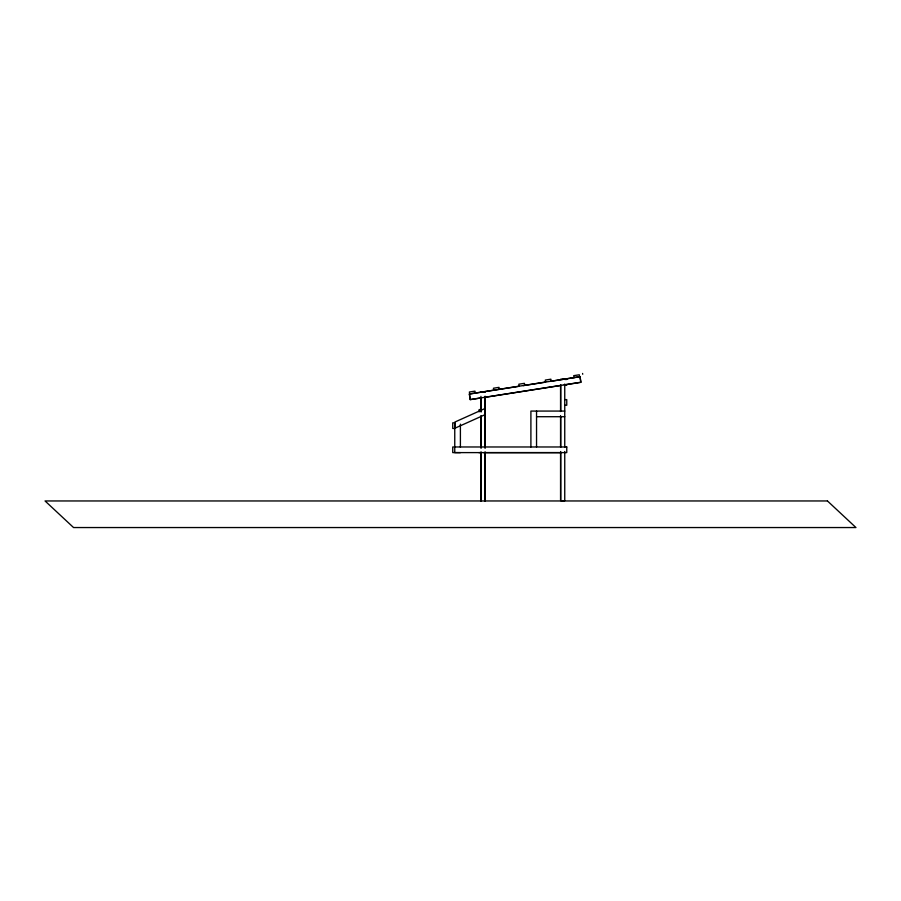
<?xml version="1.0" encoding="UTF-8"?>
<svg xmlns="http://www.w3.org/2000/svg" width="901" height="901" viewBox="0 0 901 901"><rect width="100%" height="100%" fill="white"/><g stroke="black" fill="none" stroke-linecap="round" stroke-linejoin="round"><path stroke-width="1.35" d="M484.975 408.525L454.87 422.051L454.87 428.234L484.975 414.708M469.387 393.985L580.041 376.663L580.908 382.238L470.254 399.56L469.387 393.985L470.187 399.65L481.247 397.915M519.1 386.281L469.703 393.985L469.387 392.003L474.962 391.124L475.266 393.118M523.256 385.628L545.387 382.17M550.916 381.303L579.602 376.776L579.287 374.782L573.723 375.661L574.027 377.654M485.402 397.273L561.469 385.358M564.24 384.918L580.841 382.328L579.962 376.753M560.557 379.22L564.589 379.22M564.747 379.467L566.763 379.467M564.747 385.11L566.763 385.11M480.943 392.183L485.188 392.183M564.747 399.616L566.763 399.616L566.763 405.259L564.747 405.259M481.157 409.583L479.141 409.583L479.141 411.847M564.747 411.07L530.903 411.07L530.903 446.975M536.545 416.712L564.747 416.712M454.757 428.471L452.741 428.471L452.741 422.828L454.757 422.828L454.757 452.606L460.4 452.64M478.927 452.64L480.943 452.64M483.736 452.64L560.557 452.64M582.598 373.453L582.722 374.253M551.187 381.179L550.883 379.186L545.308 380.064L545.623 382.047M524.709 385.324L524.405 383.33L518.83 384.209L519.145 386.191M499.323 389.345L499.008 387.362L493.444 388.23L493.748 390.223M564.747 384.051L564.747 447.29M564.747 451.514L564.747 500.697L560.715 500.697L560.715 451.514M560.715 385.459L560.715 410.755M560.715 416.375L560.715 447.29M560.557 384.84L560.557 411.543M560.557 415.755L560.557 446.671M560.557 452.302L560.557 500.078M536.545 411.07L536.545 446.975M485.188 396.361L485.188 447.966M485.188 452.144L485.188 500.956M484.975 396.361L484.975 447.966M484.975 452.144L484.975 500.956M481.157 397.758L481.157 411.847M481.157 415.89L481.157 447.966M481.157 452.144L481.157 500.956M480.943 396.361L480.943 411.701M480.943 415.89L480.943 447.966M480.943 452.144L480.943 500.956M460.4 424.157L460.4 447.223M566.763 446.975L452.741 446.975L452.741 452.606L566.763 452.606L566.763 446.975M827.445 500.956L45.05 500.956L73.555 527.547L855.95 527.547L827.445 500.956"/></g></svg>
